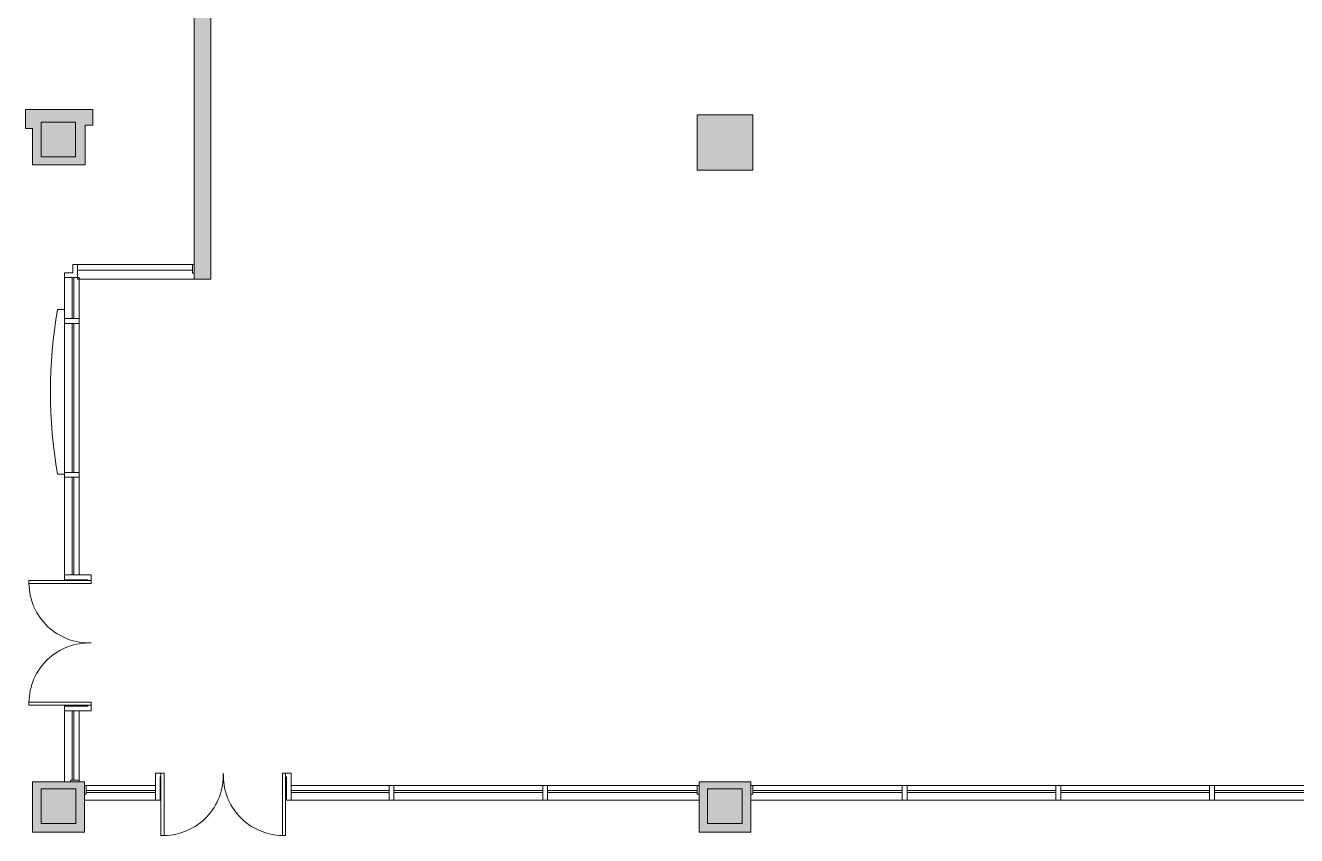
# Model space of a CAD drawing. Header units: inches. Extents: x 134 to 27213, y -45265 to 1601.
# Drawn here: x 11732 to 12466, y -8475 to -8007 of the extents above; entities that cross this region are included whole.
import ezdxf

# ---------------------------------------------------------------- set-up
doc = ezdxf.new("R2010")
doc.units = ezdxf.units.IN
doc.layers.add('S-Cols', color=6, linetype='Continuous', lineweight=15)

msp = doc.modelspace()

# ---------------------------------------------------------------- hatches: boundary and pattern name
at = {"layer": 'S-Cols'}
h = msp.add_hatch(color=256, dxfattribs=at)
h.dxf.hatch_style = 1
h.paths.add_polyline_path([(11829.09, -7982.1), (11838.59, -7982.1), (11838.59, -8153.6), (11829.09, -8153.6)])
h = msp.add_hatch(color=256, dxfattribs=at)
h.dxf.hatch_style = 1
h.paths.add_polyline_path([(11735.59, -8087.6), (11766.09, -8087.6), (11766.09, -8064.6), (11770.59, -8064.6), (11770.59, -8055.6), (11731.59, -8055.6), (11731.59, -8066.6), (11735.59, -8066.6)])
h = msp.add_hatch(color=256, dxfattribs=at)
h.dxf.hatch_style = 1
h.paths.add_polyline_path([(12119.61, -8058.69), (12151.61, -8058.69), (12151.61, -8090.69), (12119.61, -8090.69)])
h = msp.add_hatch(color=256, dxfattribs=at)
h.dxf.hatch_style = 1
h.paths.add_polyline_path([(11735.63, -8443.85), (11765.63, -8443.85), (11765.63, -8472.85), (11735.63, -8472.85)])
h = msp.add_hatch(color=256, dxfattribs=at)
h.dxf.hatch_style = 1
h.paths.add_polyline_path([(12120.63, -8472.85), (12120.63, -8443.85), (12150.63, -8443.85), (12150.63, -8472.85)])

# ---------------------------------------------------------------- linework, layer by layer
for p, q in [((11829.09, -8153.6), (11829.09, -7982.1)), ((11829.09, -8153.6), (11829.09, -7982.1)), ((11838.59, -7982.1), (11838.59, -8153.6)), ((11838.59, -7982.1), (11838.59, -8153.6)), ((11770.59, -8055.6), (11731.59, -8055.6)), ((11731.59, -8055.6), (11731.59, -8066.6)), ((11770.59, -8055.6), (11731.59, -8055.6)), ((11731.59, -8055.6), (11731.59, -8066.6)), ((11770.59, -8064.6), (11770.59, -8055.6)), ((11770.59, -8064.6), (11770.59, -8055.6)), ((12119.61, -8058.69), (12151.61, -8058.69)), ((12119.61, -8090.69), (12119.61, -8058.69)), ((12119.61, -8058.69), (12151.61, -8058.69)), ((12119.61, -8090.69), (12119.61, -8058.69)), ((12151.61, -8058.69), (12151.61, -8090.69)), ((12151.61, -8058.69), (12151.61, -8090.69)), ((11731.59, -8066.6), (11735.59, -8066.6)), ((11731.59, -8066.6), (11735.59, -8066.6)), ((11735.59, -8066.6), (11735.59, -8087.6)), ((11735.59, -8066.6), (11735.59, -8087.6)), ((11740.59, -8062.85), (11760.59, -8062.85)), ((11740.59, -8082.85), (11740.59, -8062.85)), ((11760.59, -8062.85), (11760.59, -8082.85)), ((11766.09, -8087.6), (11766.09, -8064.6)), ((11766.09, -8064.6), (11770.59, -8064.6)), ((11766.09, -8087.6), (11766.09, -8064.6)), ((11766.09, -8064.6), (11770.59, -8064.6)), ((11760.59, -8082.85), (11740.59, -8082.85)), ((11735.59, -8087.6), (11766.09, -8087.6)), ((11735.59, -8087.6), (11766.09, -8087.6)), ((12151.61, -8090.69), (12119.61, -8090.69)), ((12151.61, -8090.69), (12119.61, -8090.69)), ((11761.63, -8145.1), (11758.88, -8145.1)), ((11758.88, -8145.1), (11758.88, -8149.85)), ((11761.63, -8145.1), (11829.09, -8145.1)), ((11761.63, -8153.6), (11761.63, -8145.1)), ((11761.63, -8152.6), (11761.63, -8145.1)), ((11761.63, -8148.38), (11828.09, -8148.38)), ((11828.09, -8150.1), (11828.09, -8145.1)), ((11828.09, -8145.1), (11829.09, -8145.1)), ((11829.09, -8145.1), (11829.09, -8150.1)), ((11829.09, -8145.1), (11829.09, -8153.6)), ((11758.88, -8149.85), (11754.13, -8149.85)), ((11754.13, -8149.85), (11754.13, -8152.6)), ((11754.13, -8152.6), (11761.63, -8152.6)), ((11754.13, -8152.6), (11754.13, -8152.6)), ((11754.13, -8324.35), (11754.13, -8152.6)), ((11754.13, -8152.6), (11762.63, -8152.6)), ((11759.58, -8152.6), (11758.58, -8152.6)), ((11758.58, -8152.6), (11758.58, -8176.35)), ((11759.58, -8176.35), (11759.58, -8152.6)), ((11829.09, -8153.6), (11761.63, -8153.6)), ((11762.63, -8152.6), (11762.63, -8324.35)), ((11829.09, -8150.1), (11828.09, -8150.1)), ((11838.59, -8153.6), (11829.09, -8153.6)), ((11838.59, -8153.6), (11829.09, -8153.6)), ((11750.13, -8171.1), (11754.13, -8171.1)), ((11754.13, -8171.1), (11754.13, -8266.1)), ((11754.13, -8179.1), (11754.13, -8176.35)), ((11754.13, -8176.35), (11757.88, -8176.35)), ((11757.88, -8176.35), (11758.88, -8176.35)), ((11758.58, -8176.35), (11759.58, -8176.35)), ((11758.88, -8176.35), (11762.63, -8176.35)), ((11762.63, -8176.35), (11762.63, -8179.1)), ((11762.63, -8179.1), (11754.13, -8179.1)), ((11759.58, -8179.1), (11758.58, -8179.1)), ((11758.58, -8179.1), (11758.58, -8265.1)), ((11759.58, -8265.1), (11759.58, -8179.1)), ((11754.13, -8266.1), (11750.13, -8266.1)), ((11754.13, -8267.85), (11754.13, -8265.1)), ((11754.13, -8265.1), (11757.88, -8265.1)), ((11757.88, -8265.1), (11758.88, -8265.1)), ((11758.58, -8265.1), (11759.58, -8265.1)), ((11758.88, -8265.1), (11762.63, -8265.1)), ((11762.63, -8265.1), (11762.63, -8267.85)), ((11762.63, -8267.85), (11754.13, -8267.85)), ((11759.58, -8267.85), (11758.58, -8267.85)), ((11758.58, -8267.85), (11758.58, -8324.35)), ((11759.58, -8324.35), (11759.58, -8267.85)), ((11762.63, -8324.35), (11754.13, -8324.35)), ((11754.13, -8324.35), (11769.63, -8324.35)), ((11754.13, -8327.1), (11754.13, -8324.35)), ((11758.58, -8324.35), (11759.58, -8324.35)), ((11769.63, -8324.35), (11769.63, -8327.6)), ((11733.63, -8329.35), (11733.63, -8327.6)), ((11733.63, -8327.6), (11769.63, -8327.6)), ((11769.63, -8329.35), (11733.63, -8329.35)), ((11767.63, -8327.1), (11754.13, -8327.1)), ((11767.63, -8327.6), (11767.63, -8327.1)), ((11769.63, -8327.6), (11767.63, -8327.6)), ((11769.63, -8327.6), (11769.63, -8329.35)), ((11733.63, -8399.6), (11733.63, -8397.85)), ((11733.63, -8397.85), (11769.63, -8397.85)), ((11769.63, -8397.85), (11769.63, -8399.6)), ((11769.63, -8399.6), (11733.63, -8399.6)), ((11767.63, -8400.1), (11754.13, -8400.1)), ((11754.13, -8400.1), (11754.13, -8402.85)), ((11754.13, -8402.85), (11769.63, -8402.85)), ((11754.13, -8402.85), (11754.13, -8443.85)), ((11762.63, -8402.85), (11754.13, -8402.85)), ((11758.58, -8402.85), (11759.58, -8402.85)), ((11758.58, -8442.85), (11758.58, -8402.85)), ((11759.58, -8402.85), (11759.58, -8442.85)), ((11762.63, -8443.85), (11762.63, -8402.85)), ((11769.63, -8399.6), (11767.63, -8399.6)), ((11767.63, -8399.6), (11767.63, -8400.1)), ((11769.63, -8402.85), (11769.63, -8399.6)), ((11806.63, -8454.35), (11806.63, -8438.85)), ((11806.63, -8438.85), (11809.88, -8438.85)), ((11809.88, -8440.85), (11809.38, -8440.85)), ((11809.38, -8440.85), (11809.38, -8454.35)), ((11809.88, -8438.85), (11809.88, -8440.85)), ((11809.88, -8438.85), (11809.88, -8474.85)), ((11811.63, -8438.85), (11809.88, -8438.85)), ((11811.63, -8474.85), (11811.63, -8438.85)), ((11880.13, -8438.85), (11880.13, -8474.85)), ((11881.88, -8438.85), (11880.13, -8438.85)), ((11885.13, -8438.85), (11881.88, -8438.85)), ((11881.88, -8438.85), (11881.88, -8440.85)), ((11881.88, -8474.85), (11881.88, -8438.85)), ((11881.88, -8440.85), (11882.38, -8440.85)), ((11882.38, -8440.85), (11882.38, -8454.35)), ((11885.13, -8454.35), (11885.13, -8438.85)), ((11735.63, -8443.85), (11765.63, -8443.85)), ((11735.63, -8472.85), (11735.63, -8443.85)), ((11735.63, -8443.85), (11765.63, -8443.85)), ((11735.63, -8472.85), (11735.63, -8443.85)), ((11740.63, -8447.85), (11760.63, -8447.85)), ((11740.63, -8467.85), (11740.63, -8447.85)), ((11754.13, -8443.85), (11762.63, -8443.85)), ((11757.63, -8442.85), (11757.63, -8443.85)), ((11762.63, -8442.85), (11757.63, -8442.85)), ((11757.63, -8443.85), (11762.63, -8443.85)), ((11759.58, -8442.85), (11758.58, -8442.85)), ((11760.63, -8447.85), (11760.63, -8467.85)), ((11762.63, -8443.85), (11762.63, -8442.85)), ((11765.63, -8443.85), (11765.63, -8472.85)), ((11765.63, -8443.85), (11765.63, -8472.85)), ((11765.63, -8450.85), (11765.63, -8445.85)), ((11765.63, -8445.85), (11766.63, -8445.85)), ((11765.63, -8454.35), (11765.63, -8445.85)), ((11765.63, -8445.85), (11806.63, -8445.85)), ((11766.63, -8445.85), (11766.63, -8450.85)), ((11806.63, -8448.9), (11766.63, -8448.9)), ((11766.63, -8448.9), (11766.63, -8449.9)), ((11766.63, -8449.9), (11806.63, -8449.9)), ((11806.63, -8445.85), (11806.63, -8454.35)), ((11806.63, -8449.9), (11806.63, -8448.9)), ((12120.63, -8445.85), (11885.13, -8445.85)), ((11885.13, -8445.85), (11885.13, -8454.35)), ((11885.13, -8449.9), (11885.13, -8448.9)), ((11885.13, -8448.9), (11941.63, -8448.9)), ((11941.63, -8449.9), (11885.13, -8449.9)), ((11941.63, -8445.85), (11944.38, -8445.85)), ((11941.63, -8454.35), (11941.63, -8445.85)), ((11941.63, -8448.9), (11941.63, -8449.9)), ((11944.38, -8445.85), (11944.38, -8449.6)), ((11944.38, -8449.9), (11944.38, -8448.9)), ((11944.38, -8448.9), (12030.38, -8448.9)), ((11944.38, -8449.6), (11944.38, -8450.6)), ((12030.38, -8449.9), (11944.38, -8449.9)), ((12030.38, -8445.85), (12033.13, -8445.85)), ((12030.38, -8454.35), (12030.38, -8445.85)), ((12030.38, -8448.9), (12030.38, -8449.9)), ((12033.13, -8445.85), (12033.13, -8449.6)), ((12033.13, -8449.9), (12033.13, -8448.9)), ((12033.13, -8448.9), (12119.63, -8448.9)), ((12033.13, -8449.6), (12033.13, -8450.6)), ((12119.63, -8449.9), (12033.13, -8449.9)), ((12120.63, -8445.85), (12119.63, -8445.85)), ((12119.63, -8445.85), (12119.63, -8450.85)), ((12119.63, -8448.9), (12119.63, -8449.9)), ((12120.63, -8472.85), (12120.63, -8443.85)), ((12120.63, -8443.85), (12150.63, -8443.85)), ((12120.63, -8472.85), (12120.63, -8443.85)), ((12120.63, -8443.85), (12150.63, -8443.85)), ((12120.63, -8450.85), (12120.63, -8445.85)), ((12120.63, -8454.35), (12120.63, -8445.85)), ((12125.59, -8447.85), (12145.59, -8447.85)), ((12125.59, -8467.85), (12125.59, -8447.85)), ((12145.59, -8447.85), (12145.59, -8467.85)), ((12150.63, -8443.85), (12150.63, -8472.85)), ((12150.63, -8443.85), (12150.63, -8472.85)), ((12150.63, -8450.85), (12150.63, -8445.85)), ((12150.63, -8445.85), (12151.63, -8445.85)), ((12150.63, -8454.35), (12150.63, -8445.85)), ((12150.63, -8445.85), (12505.63, -8445.85)), ((12151.63, -8445.85), (12151.63, -8450.85)), ((12151.63, -8449.9), (12151.63, -8448.9)), ((12151.63, -8448.9), (12238.01, -8448.9)), ((12238.01, -8449.9), (12151.63, -8449.9)), ((12238.01, -8445.85), (12240.76, -8445.85)), ((12238.01, -8454.35), (12238.01, -8445.85)), ((12238.01, -8448.9), (12238.01, -8449.9)), ((12240.76, -8445.85), (12240.76, -8449.6)), ((12240.76, -8449.9), (12240.76, -8448.9)), ((12240.76, -8448.9), (12326.76, -8448.9)), ((12240.76, -8449.6), (12240.76, -8450.6)), ((12326.76, -8449.9), (12240.76, -8449.9)), ((12326.76, -8445.85), (12329.51, -8445.85)), ((12326.76, -8454.35), (12326.76, -8445.85)), ((12326.76, -8448.9), (12326.76, -8449.9)), ((12329.51, -8445.85), (12329.51, -8449.6)), ((12329.51, -8449.9), (12329.51, -8448.9)), ((12329.51, -8448.9), (12415.51, -8448.9)), ((12329.51, -8449.6), (12329.51, -8450.6)), ((12415.51, -8449.9), (12329.51, -8449.9)), ((12415.51, -8445.85), (12418.26, -8445.85)), ((12415.51, -8454.35), (12415.51, -8445.85)), ((12415.51, -8448.9), (12415.51, -8449.9)), ((12418.26, -8445.85), (12418.26, -8449.6)), ((12418.26, -8449.9), (12418.26, -8448.9)), ((12418.26, -8448.9), (12504.63, -8448.9)), ((12418.26, -8449.6), (12418.26, -8450.6)), ((12504.63, -8449.9), (12418.26, -8449.9)), ((11766.63, -8450.85), (11765.63, -8450.85)), ((11806.63, -8454.35), (11765.63, -8454.35)), ((11809.38, -8454.35), (11806.63, -8454.35)), ((11882.38, -8454.35), (11885.13, -8454.35)), ((11885.13, -8454.35), (12120.63, -8454.35)), ((11944.38, -8454.35), (11941.63, -8454.35)), ((11944.38, -8450.6), (11944.38, -8454.35)), ((12033.13, -8454.35), (12030.38, -8454.35)), ((12033.13, -8450.6), (12033.13, -8454.35)), ((12119.63, -8450.85), (12120.63, -8450.85)), ((12151.63, -8450.85), (12150.63, -8450.85)), ((12505.63, -8454.35), (12150.63, -8454.35)), ((12240.76, -8454.35), (12238.01, -8454.35)), ((12240.76, -8450.6), (12240.76, -8454.35)), ((12329.51, -8454.35), (12326.76, -8454.35)), ((12329.51, -8450.6), (12329.51, -8454.35)), ((12418.26, -8454.35), (12415.51, -8454.35)), ((12418.26, -8450.6), (12418.26, -8454.35)), ((11760.63, -8467.85), (11740.63, -8467.85)), ((12145.59, -8467.85), (12125.59, -8467.85)), ((11765.63, -8472.85), (11735.63, -8472.85)), ((11765.63, -8472.85), (11735.63, -8472.85)), ((11809.88, -8474.85), (11811.63, -8474.85)), ((11880.13, -8474.85), (11881.88, -8474.85)), ((12150.63, -8472.85), (12120.63, -8472.85)), ((12120.63, -8472.85), (12120.63, -8472.85)), ((12150.63, -8472.85), (12120.63, -8472.85)), ((12120.63, -8472.85), (12120.63, -8472.85))]:
    msp.add_line(p, q, dxfattribs=at)
for centre, radius, start, end in [((12020.28, -8218.6), 274.3, 170.02783, 189.97217), ((11768.42, -8328.82), 34.8, 180.86633, 271.98767), ((11768.42, -8398.37), 34.8, 88.01233, 179.13367), ((11811.1, -8440.06), 34.8, 270.86633, 1.98767), ((11880.66, -8440.06), 34.8, 178.01233, 269.13367)]:
    msp.add_arc(centre, radius, start, end, dxfattribs=at)

doc.saveas('drawing.dxf')
